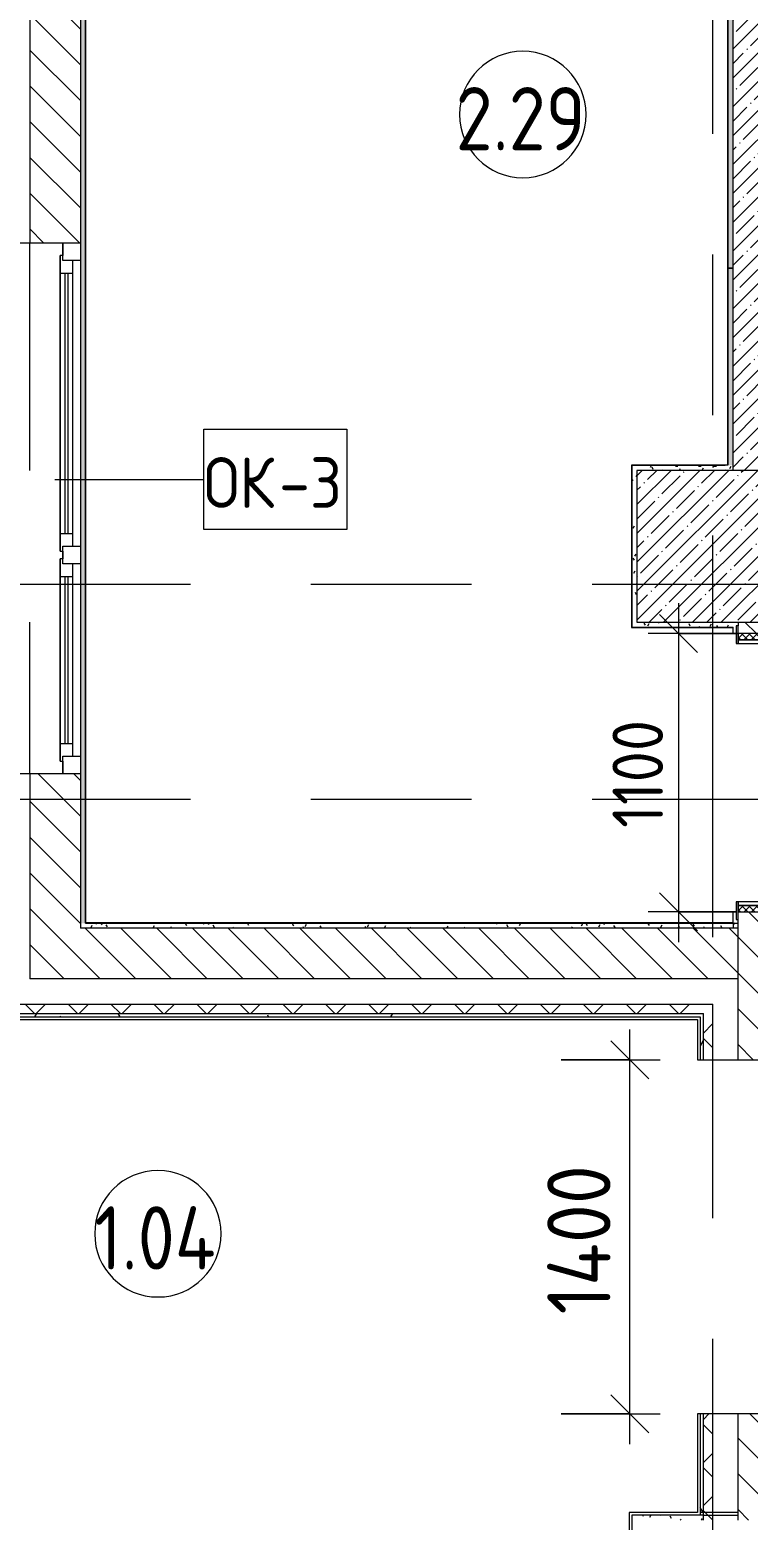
# Model space of a CAD drawing. Header units: millimetres. Extents: x -3456 to 185767, y -8553 to 29000.
# Drawn here: x 30610 to 33450, y 18450 to 24342 of the extents above; entities that cross this region are included whole.
import ezdxf

# ---------------------------------------------------------------- set-up
doc = ezdxf.new("R2010")
doc.units = ezdxf.units.MM
doc.linetypes.add('Осевая', pattern=[3175, 635, -476.25, 1587.5, -476.25])
for name, color, linetype, lineweight in [('A-ANNO-DIMS', 7, 'Continuous', 9), ('A-ANNO-DIMS-100', 7, 'Continuous', 9), ('A-AREA-IDEN', 7, 'Continuous', 9), ('A-DOOR', 7, 'Continuous', 9), ('A-DOOR-FRAM-2', 7, 'Continuous', 9), ('A-GLAZ', 7, 'Continuous', 9), ('A-GLAZ-1', 7, 'Continuous', 13), ('A-GLAZ-IDEN', 7, 'Continuous', 9), ('A-WALL', 7, 'Continuous', 9), ('I-WALL', 7, 'Continuous', 9), ('S-COLS', 7, 'Continuous', 9), ('Оси-2', 7, 'Осевая', 9)]:
    doc.layers.add(name, color=color, linetype=linetype, lineweight=lineweight)
for name, color, linetype, lineweight, true_color in [('A-DOOR-1', 1, 'Continuous', 9, 0xff0000), ('A-DOOR-2', 1, 'Continuous', 13, 0xff0000), ('A-DOOR-FRAM-1', 1, 'Continuous', 13, 0xff0000), ('A-WALL-1', 7, 'Continuous', 9, 0x3c3c3c), ('A-WALL-FNSH-1', 7, 'Continuous', 9, 0x3c3c3c)]:
    doc.layers.add(name, color=color, linetype=linetype, lineweight=lineweight, true_color=true_color)
doc.styles.add('GOST Common_1', font='GOST_Common.ttf', dxfattribs={"width": 0.9, "height": 250})
doc.styles.add('ISOCPEUR', font='isocpeur.ttf', dxfattribs={"width": 0.9, "height": 250})
doc.styles.add('ISOCPEUR_2', font='isocpeur.ttf', dxfattribs={"width": 0.9, "height": 200})
doc.dimstyles.new('ISO-2_0_0_9К_Средний_округл2_1', dxfattribs={"dimscale": 304.8, "dimtxt": 199.196235, "dimasz": 0.492126, "dimexe": 0.393701, "dimexo": 0, "dimgap": 0, "dimtad": 1, "dimdec": 0, "dimrnd": 10, "dimzin": 0, "dimdsep": 46, "dimtxsty": 'ISOCPEUR_2', "dimblk1": 'OBLIQUE', "dimblk2": 'OBLIQUE', "dimsah": 1, "dimcen": 0.09, "dimdle": 0.393701, "dimazin": 0, "dimtfac": 1, "dimtdec": 4, "dimtix": 1, "dimtmove": 0, "dimatfit": 3, "dimfxl": 1, "dimtvp": 1, "dimtolj": 1, "dimtzin": 0, "dimarcsym": 2})
doc.dimstyles.new('ISO-2_5_0_9К_БОЛЬШОЙ', dxfattribs={"dimscale": 304.8, "dimtxt": 248.995294, "dimasz": 0.492126, "dimexe": 0.393701, "dimexo": 0.984252, "dimgap": 0, "dimtad": 1, "dimdec": 0, "dimrnd": 10, "dimzin": 0, "dimdsep": 46, "dimtxsty": 'ISOCPEUR', "dimblk1": 'OBLIQUE', "dimblk2": 'OBLIQUE', "dimsah": 1, "dimcen": 0.09, "dimdle": 0.393701, "dimazin": 0, "dimtfac": 1, "dimtdec": 4, "dimtix": 1, "dimtmove": 0, "dimatfit": 3, "dimfxl": 1, "dimtvp": 1, "dimtolj": 1, "dimtzin": 0, "dimarcsym": 2})
pattern_1 = [(135, (0, 0), (-70.71068, -70.71068), [])]
pattern_2 = [(0, (0, 0), (406.4, 101.6), [33.528, -271.272, 33.528, -271.272, -1625.6]), (0, (0, 0), (406.4, 101.6), [-609.6, 33.528, -576.072, 33.528, -271.272, -711.2]), (0, (0, 0), (406.4, 101.6), [-1524, 33.528, -169.672, 33.528, -474.472]), (120, (152.4, 50.8), (-291.18818, 301.15272), [33.528, -271.272, 33.528, -271.272, -1625.6]), (120, (152.4, 50.8), (-291.18818, 301.15272), [-609.6, 33.528, -576.072, 33.528, -271.272, -711.2]), (120, (152.4, 50.8), (-291.18818, 301.15272), [-1524, 33.528, -169.672, 33.528, -474.472]), (240, (203.2, 254), (-115.21182, -402.75272), [33.528, -271.272, 33.528, -271.272, -1625.6]), (240, (203.2, 254), (-115.21182, -402.75272), [-609.6, 33.528, -576.072, 33.528, -271.272, -711.2]), (240, (203.2, 254), (-115.21182, -402.75272), [-1524, 33.528, -169.672, 33.528, -474.472])]
pattern_3 = [(135, (0, 0), (-84.8528, -84.8528), []), (225, (0, 0), (84.8528, -84.8528), [])]
pattern_4 = [(0, (0, 0), (121.92, 30.48), [10.058, -81.382, 10.058, -81.382, -487.68]), (0, (0, 0), (121.92, 30.48), [-182.88, 10.058, -172.822, 10.058, -81.382, -213.36]), (0, (0, 0), (121.92, 30.48), [-457.2, 10.058, -50.902, 10.058, -142.342]), (120, (45.72, 15.24), (-87.356454, 90.345817), [10.058, -81.382, 10.058, -81.382, -487.68]), (120, (45.72, 15.24), (-87.356454, 90.345817), [-182.88, 10.058, -172.822, 10.058, -81.382, -213.36]), (120, (45.72, 15.24), (-87.356454, 90.345817), [-457.2, 10.058, -50.902, 10.058, -142.342]), (240, (60.96, 76.2), (-34.563546, -120.825817), [10.058, -81.382, 10.058, -81.382, -487.68]), (240, (60.96, 76.2), (-34.563546, -120.825817), [-182.88, 10.058, -172.822, 10.058, -81.382, -213.36]), (240, (60.96, 76.2), (-34.563546, -120.825817), [-457.2, 10.058, -50.902, 10.058, -142.342])]

# ---------------------------------------------------------------- blocks, each defined once
blk = doc.blocks.new('120_Окно_СКБ_2Ст - 120_Окно_СКБ_2Ст 2100х1800 _мал створка справа_-24235684-План заполнения и маркировки дверных проемов 2 этажа в осях 1-12')
at = {"layer": 'A-GLAZ'}
for p, q in [((-1050, 30), (-1000, 30)), ((-930, 50), (100, 50)), ((100, 40), (-930, 40)), ((170, 30), (200, 30)), ((270, 50), (930, 50)), ((930, 40), (270, 40)), ((1000, 30), (1050, 30))]:
    blk.add_line(p, q, dxfattribs=at)
at = {"layer": 'A-GLAZ-1'}
for p, q in [((-1050, 30), (-1050, 100)), ((-1050, 100), (-980, 100)), ((-980, 100), (-980, 30)), ((150, 70), (-980, 70)), ((-980, 70), (-980, 30)), ((-930, 20), (-930, 70)), ((100, 20), (100, 70)), ((150, 30), (150, 100)), ((150, 100), (220, 100)), ((150, 30), (150, 70)), ((220, 100), (220, 30)), ((980, 70), (220, 70)), ((220, 70), (220, 30)), ((270, 20), (270, 70)), ((930, 20), (930, 70)), ((980, 30), (980, 100)), ((980, 100), (1050, 100)), ((980, 30), (980, 70)), ((1050, 100), (1050, 30)), ((-980, 30), (-1050, 30)), ((-980, 30), (-1000, 30)), ((-1000, 30), (-1000, 20)), ((-1000, 20), (170, 20)), ((170, 20), (-1000, 20)), ((220, 30), (150, 30)), ((170, 30), (150, 30)), ((170, 20), (170, 30)), ((220, 30), (200, 30)), ((200, 30), (200, 20)), ((200, 20), (1000, 20)), ((1000, 20), (200, 20)), ((1050, 30), (980, 30)), ((1000, 30), (980, 30)), ((1000, 20), (1000, 30))]:
    blk.add_line(p, q, dxfattribs=at)
blk = doc.blocks.new('BSC_Колонна _Прямоугольная - 600х600-V40-План заполнения и маркировки дверных проемов 2 этажа в осях 1-12')
at = {"layer": 'S-COLS'}
h = blk.add_hatch(dxfattribs=at)
h.set_pattern_fill('FP_50', color=256, style=0, pattern_type=2)
h.set_pattern_definition([(45, (-33310, -22300), (-57.02463, 57.02463), []), (45, (-33252.975, -22300), (-57.02463, 57.02463), [100.806, -20.161, 3.353, -16.808])])
h.paths.add_polyline_path([(-300, -300), (300, -300), (300, 300), (-300, 300)])
for p, q in [((300, 300), (-300, 300)), ((-300, 300), (-300, -300)), ((300, -300), (300, 300)), ((-300, -300), (300, -300))]:
    blk.add_line(p, q, dxfattribs=at)
blk = doc.blocks.new('110_Дверь_СКБ_1Ст_Внутренняя1 - Д-4б _огнестойкая EI 30_-32701367-План заполнения и маркировки дверных проемов 2 этажа в осях 1-12')
at = {"layer": 'A-DOOR'}
h = blk.add_hatch(dxfattribs=at)
h.set_pattern_fill('FP_15', color=256, style=0, pattern_type=2)
h.set_pattern_definition([(135, (1751.41, 164.685), (-14.14214, -14.14214), []), (225, (1751.41, 164.685), (14.14214, -14.14214), [])])
h.paths.add_polyline_path([(562.5, 100), (537.5, 100), (537.5, -100), (562.5, -100)])
at = {"layer": 'A-DOOR-FRAM-2'}
h = blk.add_hatch(dxfattribs=at)
h.set_pattern_fill('FP_16', color=256, style=0, pattern_type=2)
h.set_pattern_definition([(45, (-371.384, 164.685), (-14.1421, 14.1421), []), (135, (-371.384, 164.685), (-14.1421, -14.1421), [])])
h.paths.add_polyline_path([(-512.5, 100), (-537.5, 100), (-537.5, -100), (-512.5, -100)])
at = {"layer": 'A-DOOR-1'}
blk.add_arc((-487.5, 100), 1000, 360, 90, dxfattribs=at)
at = {"layer": 'A-DOOR-2'}
for p, q in [((-487.5, 1100), (-487.5, 100)), ((-447.5, 1100), (-487.5, 1100)), ((-447.5, 100), (-447.5, 1100)), ((-487.5, 100), (-447.5, 100))]:
    blk.add_line(p, q, dxfattribs=at)
at = {"layer": 'A-DOOR-FRAM-1'}
for p, q in [((-497.5, 108), (-567.5, 108)), ((-567.5, 108), (-567.5, 100)), ((-567.5, 100), (-497.5, 100)), ((-512.5, 100), (-537.5, 100)), ((-537.5, 100), (-537.5, -100)), ((-487.5, 100), (-512.5, 100)), ((-512.5, 100), (-512.5, 20)), ((-512.5, -100), (-512.5, 100)), ((-497.5, 100), (-512.5, 100)), ((-512.5, 100), (-512.5, 99)), ((-512.5, 99), (-497.5, 99)), ((-497.5, 100), (-497.5, 108)), ((-497.5, 99), (-497.5, 100)), ((-487.5, 60), (-487.5, 100)), ((-477.5, 60), (-487.5, 60)), ((-477.5, 20), (-477.5, 60)), ((512.5, 60), (502.5, 60)), ((502.5, 60), (502.5, 20)), ((512.5, 100), (512.5, 60)), ((537.5, 100), (512.5, 100)), ((592.5, 108), (522.5, 108)), ((522.5, 108), (522.5, 100)), ((537.5, 100), (522.5, 100)), ((522.5, 100), (522.5, 99)), ((522.5, 100), (592.5, 100)), ((522.5, 99), (537.5, 99)), ((537.5, 20), (537.5, 100)), ((562.5, 100), (537.5, 100)), ((537.5, 100), (537.5, -100)), ((537.5, 99), (537.5, 100)), ((562.5, -100), (562.5, 100)), ((592.5, 100), (592.5, 108)), ((-512.5, 20), (-477.5, 20)), ((-497.5, 20), (-512.5, 20)), ((-512.5, 20), (-512.5, -100)), ((-497.5, -100), (-497.5, 20)), ((502.5, 20), (537.5, 20)), ((537.5, 20), (522.5, 20)), ((522.5, 20), (522.5, -100)), ((537.5, -100), (537.5, 20)), ((-497.5, -100), (-567.5, -100)), ((-567.5, -100), (-567.5, -108)), ((-567.5, -108), (-497.5, -108)), ((-537.5, -100), (-512.5, -100)), ((-512.5, -100), (-497.5, -100)), ((-497.5, -108), (-497.5, -100)), ((522.5, -100), (537.5, -100)), ((592.5, -100), (522.5, -100)), ((522.5, -100), (522.5, -108)), ((522.5, -108), (592.5, -108)), ((537.5, -100), (562.5, -100)), ((592.5, -108), (592.5, -100))]:
    blk.add_line(p, q, dxfattribs=at)
blk = doc.blocks.new('Марка_Помещения - Номер-25198446-План заполнения и маркировки дверных проемов 2 этажа в осях 1-12')
at = {"layer": 'A-AREA-IDEN'}
for start, end in [(360, 180), (180, 360)]:
    blk.add_arc((0, 0), 2.5, start, end, dxfattribs=at)
blk = doc.blocks.new('DIMBLOCK42-План заполнения и маркировки дверных проемов 2 этажа в осях 1-12')
at = {"layer": 'A-ANNO-DIMS-100'}
for p, q in [((33174.7, 22075), (33174.7, 20735)), ((33410, 21955), (33054.7, 21955)), ((33174.7, 21955), (33410, 21955)), ((33402, 20855), (33054.7, 20855)), ((33174.7, 20855), (33402, 20855))]:
    blk.add_line(p, q, dxfattribs=at)
at = {"layer": 'A-ANNO-DIMS-100', "lineweight": 20}
for p, q in [((33174.7, 21955), (33099.7, 22030)), ((33174.7, 21955), (33249.7, 21880)), ((33174.7, 20855), (33099.7, 20930)), ((33174.7, 20855), (33249.7, 20780))]:
    blk.add_line(p, q, dxfattribs=at)
at = {"layer": 'A-ANNO-DIMS-100', "color": 0, "insert": (32913.4, 21186.7), "char_height": 200, "width": 524.039, "attachment_point": 1, "rotation": 90, "line_spacing_factor": 1.149209, "style": 'ISOCPEUR_2'}
blk.add_mtext('1100', dxfattribs=at)
blk = doc.blocks.new('_Oblique')
at = {"color": 0, "linetype": 'ByBlock', "lineweight": -2}
blk.add_line((-0.5, -0.5), (0.5, 0.5), dxfattribs=at)
blk = doc.blocks.new('DIMBLOCK44-План заполнения и маркировки дверных проемов 2 этажа в осях 1-12')
at = {"layer": 'A-ANNO-DIMS-100'}
for p, q in [((32982.3, 18750), (32982.3, 20390)), ((32710, 20270), (33102.3, 20270)), ((32982.3, 20270), (32710, 20270)), ((32710, 18870), (33102.3, 18870)), ((32982.3, 18870), (32710, 18870))]:
    blk.add_line(p, q, dxfattribs=at)
at = {"layer": 'A-ANNO-DIMS-100', "lineweight": 20}
for p, q in [((32982.3, 20270), (32907.3, 20345)), ((32982.3, 20270), (33057.3, 20195)), ((32982.3, 18870), (32907.3, 18945)), ((32982.3, 18870), (33057.3, 18795))]:
    blk.add_line(p, q, dxfattribs=at)
at = {"layer": 'A-ANNO-DIMS-100', "color": 0, "insert": (32655.7, 19263.5), "char_height": 250, "width": 735.494, "attachment_point": 1, "rotation": 90, "line_spacing_factor": 1.149209, "style": 'ISOCPEUR'}
blk.add_mtext('1400', dxfattribs=at)

msp = doc.modelspace()

# ---------------------------------------------------------------- hatches: boundary and pattern name
at = {"layer": 'I-WALL'}
h = msp.add_hatch(dxfattribs=at)
h.set_pattern_fill('FP_13', color=256, style=0, pattern_type=2)
h.set_pattern_definition(pattern_1)
h.paths.add_polyline_path([(30810, 20790), (30810, 21400), (30610, 21400), (30610, 20790)])
h.paths.add_polyline_path([(30610, 23500), (30810, 23500), (30810, 26880), (30610, 26880), (30610, 25300.3)])
h = msp.add_hatch(dxfattribs=at)
h.set_pattern_fill('FP_89', color=256, style=0, pattern_type=2)
h.set_pattern_definition(pattern_4)
h.paths.add_polyline_path([(30830, 20810), (30830, 26880), (30810, 26880), (30810, 20810)])
h = msp.add_hatch(dxfattribs=at)
h.set_pattern_fill('FP_89', color=256, style=0, pattern_type=2)
h.set_pattern_definition(pattern_4)
h.paths.add_polyline_path([(33370, 22620), (33390, 22620), (33390, 25600), (33370, 25600), (33370, 23207.4)])
h = msp.add_hatch(dxfattribs=at)
h.set_pattern_fill('FP_17', color=256, style=0, pattern_type=2)
h.set_pattern_definition([(45, (0, 0), (-57.02463, 57.02463), []), (45, (57.025, 0), (-57.02463, 57.02463), [100.806, -20.161, 3.353, -16.808])])
h.paths.add_polyline_path([(33390, 22600), (33610, 22600), (33610, 25600), (33390, 25600), (33390, 22620)])
h = msp.add_hatch(dxfattribs=at)
h.set_pattern_fill('FP_89', color=256, style=0, pattern_type=2)
h.set_pattern_definition(pattern_4)
h.paths.add_polyline_path([(33010, 22000), (33010, 22620), (32990, 22620), (32990, 22000)])
h = msp.add_hatch(dxfattribs=at)
h.set_pattern_fill('FP_89', color=256, style=0, pattern_type=2)
h.set_pattern_definition(pattern_4)
h.paths.add_polyline_path([(33390, 22600), (33390, 22620), (33010, 22620), (33010, 22600)])
h = msp.add_hatch(dxfattribs=at)
h.set_pattern_fill('FP_89', color=256, style=0, pattern_type=2)
h.set_pattern_definition(pattern_4)
h.paths.add_polyline_path([(33390, 21980), (33390, 22000), (32990, 22000), (32990, 21980), (33010, 21980)])
h = msp.add_hatch(dxfattribs=at)
h.set_pattern_fill('FP_89', color=256, style=0, pattern_type=2)
h.set_pattern_definition(pattern_4)
h.paths.add_polyline_path([(33410, 20790), (33410, 20825), (33402, 20825), (33402, 20855), (33390, 20855), (33390, 20790)])
h.paths.add_polyline_path([(33402, 21955), (33402, 21985), (33410, 21985), (33410, 22000), (33390, 22000), (33390, 21955)])
h = msp.add_hatch(dxfattribs=at)
h.set_pattern_fill('FP_13', color=256, style=0, pattern_type=2)
h.set_pattern_definition(pattern_1)
h.paths.add_polyline_path([(33610, 20790), (33610, 20855), (33410, 20855), (33410, 20790)])
h.paths.add_polyline_path([(33610, 21955), (33610, 22000), (33410, 22000), (33410, 21955)])
h = msp.add_hatch(dxfattribs=at)
h.set_pattern_fill('FP_89', color=256, style=0, pattern_type=2)
h.set_pattern_definition(pattern_4)
h.paths.add_polyline_path([(30810, 20790), (33410, 20790), (33410, 20810), (30810, 20810)])
h = msp.add_hatch(dxfattribs=at)
h.set_pattern_fill('FP_13', color=256, style=0, pattern_type=2)
h.set_pattern_definition(pattern_1)
h.paths.add_polyline_path([(33410, 20590), (33410, 20790), (30610, 20790), (30610, 20590), (33309, 20590)])
h = msp.add_hatch(dxfattribs=at)
h.set_pattern_fill('FP_13', color=256, style=0, pattern_type=2)
h.set_pattern_definition(pattern_1)
h.paths.add_polyline_path([(33410, 18450), (33610, 18450), (33610, 18870), (33410, 18870), (33410, 18470)])
h.paths.add_polyline_path([(33410, 20270), (33610, 20270), (33610, 20790), (33410, 20790), (33410, 20590)])
h = msp.add_hatch(dxfattribs=at)
h.set_pattern_fill('FP_91', color=256, style=0, pattern_type=2)
h.set_pattern_definition(pattern_2)
h.paths.add_polyline_path([(33158.8, 20440), (33260, 20440), (33260, 20453), (30460, 20453), (30460, 20440), (33064, 20440)])
h = msp.add_hatch(dxfattribs=at)
h.set_pattern_fill('FP_92', color=256, style=0, pattern_type=2)
h.set_pattern_definition(pattern_3)
h.paths.add_polyline_path([(33273, 20453), (33273, 20490), (30473, 20490), (30473, 20453), (33260, 20453)])
h = msp.add_hatch(dxfattribs=at)
h.set_pattern_fill('FP_91', color=256, style=0, pattern_type=2)
h.set_pattern_definition(pattern_2)
h.paths.add_polyline_path([(33273, 18470), (33273, 18870), (33260, 18870), (33260, 18470)])
h.paths.add_polyline_path([(33273, 20270), (33273, 20453), (33260, 20453), (33260, 20270)])
h = msp.add_hatch(dxfattribs=at)
h.set_pattern_fill('FP_92', color=256, style=0, pattern_type=2)
h.set_pattern_definition(pattern_3)
h.paths.add_polyline_path([(33310, 18450), (33310, 18870), (33273, 18870), (33273, 18450)])
h.paths.add_polyline_path([(33273, 20270), (33310, 20270), (33309, 20490), (33273, 20490), (33273, 20453)])
h = msp.add_hatch(dxfattribs=at)
h.set_pattern_fill('FP_89', color=256, style=0, pattern_type=2)
h.set_pattern_definition(pattern_4)
h.paths.add_polyline_path([(33273, 18450), (33273, 18470), (32990, 18470), (32990, 18450), (33010, 18450)])

# ---------------------------------------------------------------- linework, layer by layer
at = {"layer": 'A-GLAZ-IDEN'}
msp.add_line((30708.3, 22564.3), (31297.5, 22564.3), dxfattribs=at)
at = {"layer": 'A-GLAZ-IDEN', "flags": 128}
msp.add_lwpolyline([(31297.5, 22762.8), (31863.6, 22762.8), (31863.6, 22365.8), (31297.5, 22365.8)], close=True, dxfattribs=at)
at = {"layer": 'A-WALL'}
for p, q in [((30830, 20810), (30830, 26860)), ((33390, 22600), (33390, 25600)), ((32990, 21980), (33390, 21980)), ((33390, 21955), (33390, 21980)), ((33410, 22000), (33410, 21985)), ((30830, 20810), (33410, 20810)), ((33410, 20790), (33410, 20825)), ((33410, 20790), (30810, 20790)), ((33410, 20270), (33410, 20790)), ((30473, 20453), (33273, 20453)), ((30510, 20490), (33310, 20490)), ((33273, 20270), (33273, 20453)), ((33310, 20270), (33310, 20490)), ((33064, 20440), (33260, 20440)), ((33260, 20440), (33260, 20270)), ((33273, 18450), (33273, 18870)), ((33310, 18450), (33310, 18870)), ((33410, 18450), (33410, 18870))]:
    msp.add_line(p, q, dxfattribs=at)
at = {"layer": 'A-WALL-1'}
for p, q in [((30810, 26880), (30810, 20790)), ((30610, 26500), (30610, 23500)), ((30460, 23500), (30810, 23500)), ((33370, 23400), (33370, 23399)), ((32990, 22620), (32990, 21980)), ((33370, 22620), (33359, 22620)), ((33390, 21955), (33402, 21955)), ((30810, 21400), (30460, 21400)), ((30610, 21400), (30610, 20590)), ((33402, 20855), (33390, 20855)), ((33390, 20810), (33390, 20790)), ((33410, 20590), (30610, 20590)), ((30460, 20440), (33064, 20440)), ((33260, 20270), (33630, 20270)), ((33260, 18870), (33260, 18470)), ((33630, 18870), (33260, 18870)), ((33273, 18470), (32990, 18470)), ((32990, 18470), (32990, 17830))]:
    msp.add_line(p, q, dxfattribs=at)
at = {"layer": 'A-WALL-FNSH-1'}
for p, q in [((30831, 20811), (30831, 26859)), ((33369, 25600), (33369, 22620)), ((33370, 23400), (33370, 25600)), ((33390, 23400), (33370, 23400)), ((33370, 22620), (33370, 23399)), ((33370, 23399), (33390, 23399)), ((32989, 22621), (32989, 21979)), ((33359, 22621), (32989, 22621)), ((32990, 22620), (33359, 22620)), ((33359, 22620), (33359, 22621)), ((32989, 21979), (33389, 21979)), ((33389, 21979), (33389, 21955)), ((33389, 21955), (33390, 21955)), ((33389, 20811), (30831, 20811)), ((33389, 20855), (33389, 20811)), ((33390, 20855), (33389, 20855)), ((33390, 20810), (33390, 20855)), ((30449, 20429), (33249, 20429)), ((33249, 20429), (33249, 20270)), ((33249, 20270), (33260, 20270)), ((33260, 18870), (33249, 18870)), ((33249, 18870), (33249, 18481)), ((33249, 18481), (32979, 18481)), ((32979, 18481), (32979, 17830)), ((33410, 18481), (33260, 18481)), ((33273, 18470), (33410, 18470))]:
    msp.add_line(p, q, dxfattribs=at)
at = {"layer": 'I-WALL'}
for p, q in [((30610, 22600), (30610, 23500)), ((30610, 21400), (30610, 22000))]:
    msp.add_line(p, q, dxfattribs=at)
at = {"layer": 'Оси-2'}
for p, q in [((33310, 593.7), (33310, 24898.1)), ((-28.5, 22150), (36281, 22150)), ((-28.5, 21300), (36281, 21300))]:
    msp.add_line(p, q, dxfattribs=at)

# ---------------------------------------------------------------- block references
at = {"layer": 'A-AREA-IDEN', "xscale": 99.99999999999993, "yscale": 99.99999999999993, "zscale": 99.99999999999993}
for p in [(32559, 24006.7), (31116.5, 19582.3)]:
    msp.add_blockref('Марка_Помещения - Номер-25198446-План заполнения и маркировки дверных проемов 2 этажа в осях 1-12', p, dxfattribs=at)
at = {"layer": 'A-DOOR-1', "rotation": 270}
msp.add_blockref('110_Дверь_СКБ_1Ст_Внутренняя1 - Д-4б _огнестойкая EI 30_-32701367-План заполнения и маркировки дверных проемов 2 этажа в осях 1-12', (33510, 21417.5), dxfattribs=at)
at = {"layer": 'A-GLAZ', "rotation": 269.9999999999999}
msp.add_blockref('120_Окно_СКБ_2Ст - 120_Окно_СКБ_2Ст 2100х1800 _мал створка справа_-24235684-План заполнения и маркировки дверных проемов 2 этажа в осях 1-12', (30710, 22450), dxfattribs=at)
at = {"layer": 'S-COLS'}
msp.add_blockref('BSC_Колонна _Прямоугольная - 600х600-V40-План заполнения и маркировки дверных проемов 2 этажа в осях 1-12', (33310, 22300), dxfattribs=at)

# ---------------------------------------------------------------- texts
at = {"layer": 'A-AREA-IDEN', "char_height": 250, "attachment_point": 1, "style": 'GOST Common_1'}
for s, insert, width in [('2.29', (32293.3, 24115.2), 663.797), ('1.04', (30865.6, 19690.9), 627.721)]:
    msp.add_mtext(s, dxfattribs=dict(at, insert=insert, width=width))
at = {"layer": 'A-GLAZ-IDEN', "char_height": 200, "attachment_point": 1, "style": 'ISOCPEUR_2'}
for s, insert, width in [('ОК', (31297.5, 22651.9), 360.759), ('-3', (31595.2, 22651.9), 317.468)]:
    msp.add_mtext(s, dxfattribs=dict(at, insert=insert, width=width))

# ---------------------------------------------------------------- dimensions: what is measured, and where the dimension line sits
at = {"layer": 'A-ANNO-DIMS'}
for base, p1, p2, dimstyle, override, picture, middle in [((33174.7, 20855), (33410, 21955), (33402, 20855), 'ISO-2_0_0_9К_Средний_округл2_1', {"dimpost": '<>', "dimfxl": 1100.029091}, 'DIMBLOCK42-План заполнения и маркировки дверных проемов 2 этажа в осях 1-12', (33074.7, 21405)), ((32982.3, 20270), (33010, 18870), (33010, 20270), 'ISO-2_5_0_9К_БОЛЬШОЙ', {"dimpost": '<>', "dimfxl": 1400}, 'DIMBLOCK44-План заполнения и маркировки дверных проемов 2 этажа в осях 1-12', (32857.3, 19570))]:
    dim = msp.add_linear_dim(base=base, p1=p1, p2=p2, angle=90, dimstyle=dimstyle, override=override, dxfattribs=at)
    dim.commit()
    dim.dimension.update_dxf_attribs({"geometry": picture, "text_midpoint": middle})

doc.saveas('drawing.dxf')
